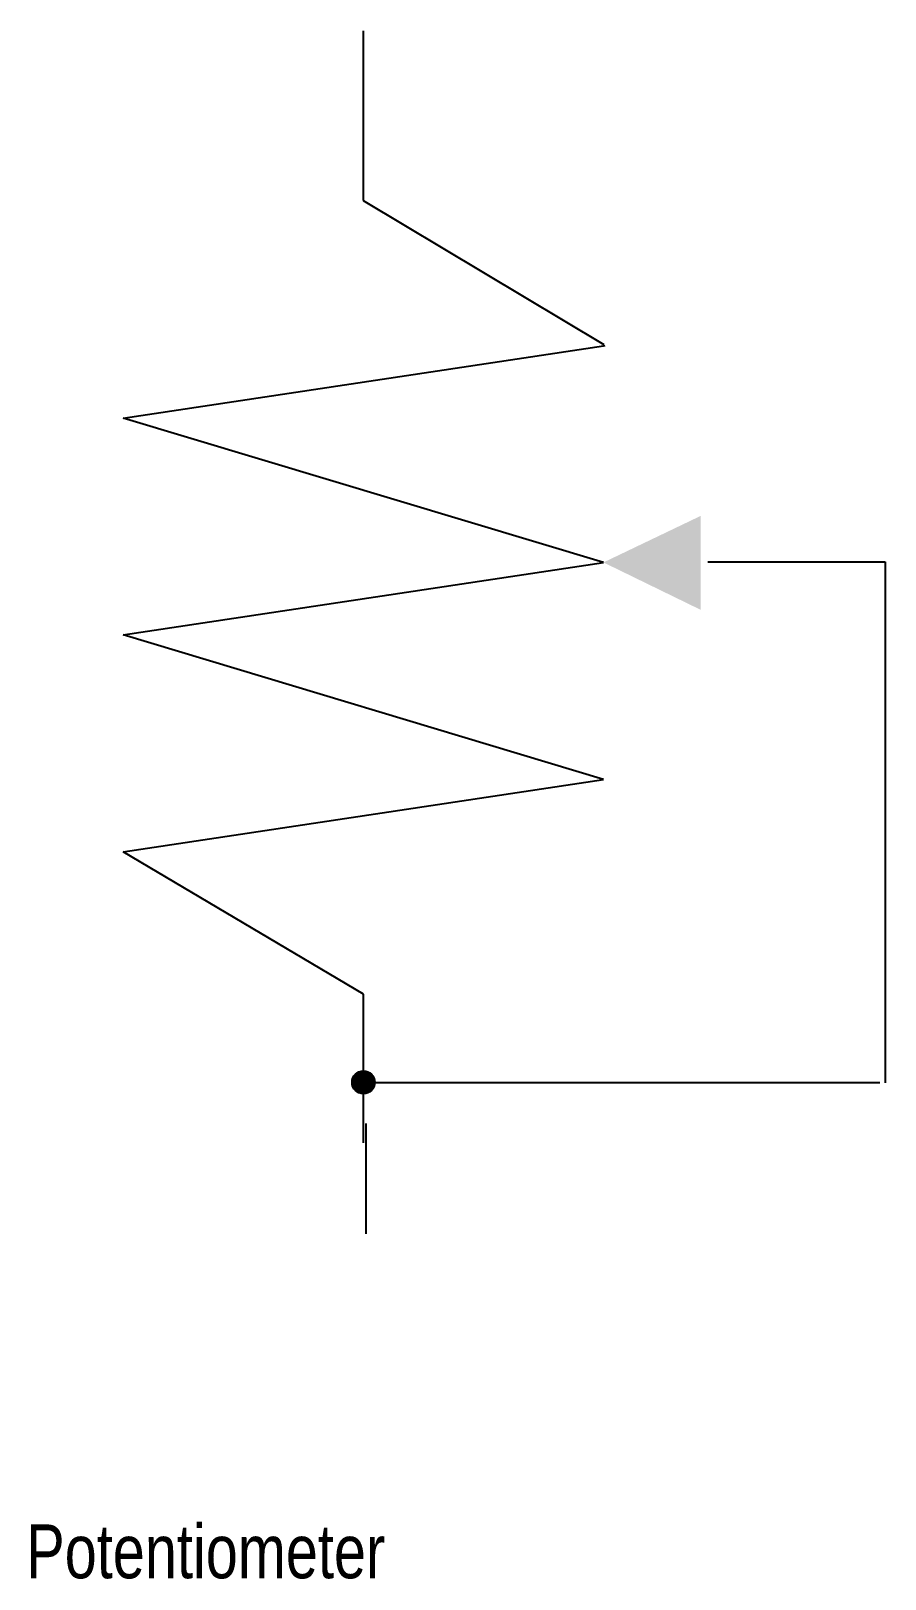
# Model space of a CAD drawing. Extents: x 4.84 to 7.81, y 1 to 6.39.
import ezdxf

# ---------------------------------------------------------------- set-up
doc = ezdxf.new("R2010")
doc.units = 0
doc.header["$LTSCALE"] = 0.5
doc.header["$MEASUREMENT"] = 0
doc.layers.add('1', color=7, linetype='CONTINUOUS')
doc.styles.add('TXT', font='txt')

msp = doc.modelspace()

# ---------------------------------------------------------------- linework, layer by layer
at = {"layer": '1', "color": 7}
for p, q in [((5.996976, 6.389408), (5.996976, 5.799353)), ((5.996976, 5.799353), (6.834402, 5.298926)), ((5.161986, 5.042551), (6.833681, 5.29396)), ((6.833685, 5.293964), (6.839094, 5.294847)), ((6.833681, 4.539734), (5.161986, 5.042551)), ((5.161986, 4.288325), (6.833681, 4.539734)), ((7.196303, 4.542472), (7.8125, 4.542472)), ((7.8125, 4.542472), (7.8125, 2.730337)), ((6.833681, 3.785508), (5.161986, 4.288325)), ((5.161986, 3.534099), (6.833681, 3.785508)), ((5.997833, 3.038677), (5.161986, 3.534099)), ((5.997833, 2.521071), (5.997833, 3.038677)), ((7.794894, 2.730337), (6.034331, 2.730337)), ((6.007923, 2.204494), (6.007923, 2.588764))]:
    msp.add_line(p, q, dxfattribs=at)
msp.add_circle((5.998008, 2.731583), 0.039585, dxfattribs=at)
for points in [[(6.833013, 4.540359), (7.17069, 4.702079), (7.17069, 4.375725)], [(6.833487, 4.540266), (7.171268, 4.701883), (7.171268, 4.375692)], [(5.970801, 2.760341), (5.965561, 2.752315), (5.960321, 2.737868)], [(5.970801, 2.760341), (5.960321, 2.737868), (5.962067, 2.717)], [(5.965561, 2.752315), (5.962067, 2.745894), (5.960321, 2.737868)], [(6.002243, 2.769974), (5.970801, 2.760341), (5.962067, 2.717)], [(6.002243, 2.769974), (5.962067, 2.717), (6.023203, 2.704157)], [(5.988653, 2.754723), (5.979417, 2.761797), (5.97018, 2.746234)], [(5.97018, 2.746234), (5.991732, 2.739161), (5.988653, 2.754723)], [(6.002243, 2.769974), (5.988269, 2.768368), (5.970801, 2.760341)], [(5.988269, 2.768368), (5.981281, 2.766763), (5.970801, 2.760341)], [(6.002243, 2.769974), (5.993509, 2.769974), (5.988269, 2.768368)], [(6.037177, 2.731447), (6.023203, 2.763552), (6.002243, 2.769974)], [(6.023203, 2.704157), (6.037177, 2.731447), (6.002243, 2.769974)], [(6.03543, 2.747499), (6.028443, 2.757131), (6.023203, 2.763552)], [(6.037177, 2.731447), (6.03543, 2.747499), (6.023203, 2.763552)], [(5.960942, 2.74199), (5.957864, 2.737746), (5.959403, 2.729257)], [(5.964021, 2.712279), (5.960942, 2.74199), (5.959403, 2.729257)], [(5.959403, 2.729257), (5.959403, 2.722183), (5.964021, 2.712279)], [(5.959403, 2.722183), (5.960942, 2.716524), (5.964021, 2.712279)], [(5.960321, 2.737868), (5.960321, 2.729841), (5.962067, 2.717)], [(5.962067, 2.717), (5.981281, 2.696131), (6.023203, 2.704157)], [(5.962067, 2.717), (5.967308, 2.708973), (5.972549, 2.702553)], [(5.962067, 2.717), (5.972549, 2.702553), (5.981281, 2.696131)], [(5.97018, 2.746234), (5.973259, 2.729257), (5.991732, 2.739161)], [(5.973259, 2.729257), (5.988653, 2.723598), (5.991732, 2.739161)], [(5.981281, 2.696131), (6.007483, 2.694525), (6.023203, 2.704157)], [(5.981281, 2.696131), (5.998748, 2.692921), (6.007483, 2.694525)], [(6.007483, 2.694525), (6.017963, 2.697737), (6.023203, 2.704157)], [(6.017963, 2.697737), (6.026697, 2.704157), (6.023203, 2.704157)], [(6.023203, 2.704157), (6.03543, 2.712184), (6.037177, 2.731447)]]:
    msp.add_solid(points, dxfattribs=at)

# ---------------------------------------------------------------- texts
at = {"layer": '1', "color": 7, "style": 'TXT', "width": 0.8}
msp.add_text('Potentiometer', height=0.1875, dxfattribs=at).set_placement((4.825044, 1.00618))

doc.saveas('drawing.dxf')
